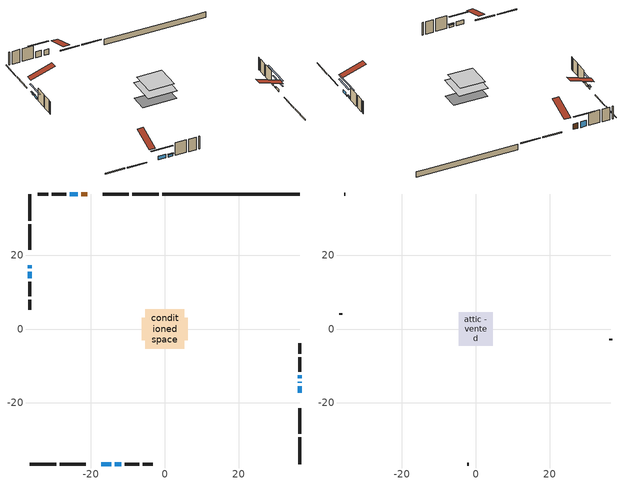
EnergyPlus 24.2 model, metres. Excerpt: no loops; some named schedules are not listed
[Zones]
conditioned space
 floor adiabatic (AdiabaticFloorConstruction): -5.33,-5.33 -5.33,5.33 5.33,5.33 5.33,-5.33 z3.35
 floor foundation (Slab1 construction): -6.22,-3.08 -6.22,3.08 6.22,3.08 6.22,-3.08 z-1.22
 wall outside (RimJoist1 construction): -1.62,36.5 -8.82,36.5 / -36.5,-36.5 -29.3,-36.5 / -36.5,36.5 -36.5,29.3 / 36.5,-36.5 36.5,-29.3 z0.91:1.21
 wall outside (RimJoist2 construction): -9.75,36.5 -16.72,36.5 / -28.37,-36.5 -21.4,-36.5 / -36.5,28.37 -36.5,21.4 / 36.5,-28.37 36.5,-21.4 z0.91:1.21
 wall outside (AdiabaticWallConstruction 1): -20.91,36.5 -22.6,36.5 z0.91:2.94
 wall outside (AdiabaticWallConstruction): 36.5,-17.21 36.5,-15.45 / -36.5,15.52 -36.5,13.76 z0.91:1.85; -36.5,17.21 -36.5,16.44 / 36.5,-13.29 36.5,-12.52 z0.91:1.73; 36.5,-14.53 36.5,-14.22 z0.91:1.24; -23.53,36.5 -25.68,36.5 z0.91:3.21; -17.21,-36.5 -14.43,-36.5 z0.91:2.39; -13.51,-36.5 -11.8,-36.5 z0.91:1.83
 wall outside (Wall1 construction): -26.61,36.5 -30.6,36.5 / -10.87,-36.5 -6.87,-36.5 / -36.5,12.83 -36.5,8.83 / 36.5,-11.6 36.5,-7.6 z0.91:5.79
 wall outside (Wall2 construction): -31.53,36.5 -34.28,36.5 / -5.94,-36.5 -3.19,-36.5 / -36.5,7.9 -36.5,5.15 / 36.5,-6.67 36.5,-3.92 z0.91:5.79
 wall foundation (FoundationWall1 construction): -0.69,36.5,-1.22 -0.69,36.5,0.91 32.78,36.5,0.91 32.78,36.5,0.88 36.5,36.5,0.88 36.5,36.5,-1.22
 window (WindowConstruction): 36.5,-17.21 36.5,-15.45 z0.91:1.85
 window (WindowConstruction 6): -36.5,17.21 -36.5,16.44 z0.91:1.73
 window (WindowConstruction 7): 36.5,-14.52 36.5,-14.22 z0.91:1.24
 window (WindowConstruction 1): -23.53,36.5 -25.68,36.5 z0.91:3.21
 window (WindowConstruction 2): -17.21,-36.5 -14.43,-36.5 z0.91:2.39
 window (WindowConstruction 3): -36.5,15.51 -36.5,13.76 z0.91:1.85
 window (WindowConstruction 4): 36.5,-13.29 36.5,-12.52 z0.91:1.73
 window (WindowConstruction 5): -13.51,-36.5 -11.8,-36.5 z0.91:1.82
 door (Door): -20.91,36.5 -22.6,36.5 z0.91:2.94
 ceiling adiabatic (AdiabaticFloorConstruction): 5.33,-5.33 5.33,5.33 -5.33,5.33 -5.33,-5.33 z3.35
attic - vented
 floor to conditioned space (Floor1 construction Reversed): -4.54,-4.54 -4.54,4.54 4.54,4.54 4.54,-4.54 z5.79
 wall outside (Wall3 construction): -35.21,36.5 -35.57,36.5 / -2.26,-36.5 -1.91,-36.5 / -36.5,4.22 -36.5,3.87 / 36.5,-2.99 36.5,-2.63 z0.91:5.79
 roof outside (Roof1 construction): -19.98,36.5,5.79 -19.98,27.66,8.73 -17.65,27.66,8.73 -17.65,36.5,5.79; -18.14,-36.5,5.79 -18.14,-27.66,8.73 -20.47,-27.66,8.73 -20.47,-36.5,5.79; -36.5,18.14,5.79 -27.66,18.14,8.73 -27.66,20.47,8.73 -36.5,20.47,5.79; 36.5,-18.14,5.79 27.66,-18.14,8.73 27.66,-20.47,8.73 36.5,-20.47,5.79
shading: 36.5,-12.81 36.5,-19.85 36.91,-19.85 36.91,-12.81 z4.49; -36.5,16.24 -36.5,17.41 -36.91,17.41 -36.91,16.24 z1.93; 36.5,-9.14 36.5,-19.61 36.91,-19.61 36.91,-9.14 z6.32; -28.32,36.5 -20.89,36.5 -20.89,36.91 -28.32,36.91 z5.85; -11.8,-36.5 -19.85,-36.5 -19.85,-36.91 -11.8,-36.91 z5.03; -36.5,11.12 -36.5,18.15 -36.91,18.15 -36.91,11.12 z4.49; 36.5,-12.32 36.5,-13.49 36.91,-13.49 36.91,-12.32 z1.93; -11.6,-36.5 -13.71,-36.5 -13.71,-36.91 -11.6,-36.91 z2.03
[Building]
Building 1: Terrain=Suburbs
[Site:Location]
Toronto Intl AP_ON: Latitude {deg}=43.68; Longitude {deg}=-79.63; Time Zone {hr}=-5; Elevation {m}=173; Keep Site Location Information=Yes
[Site:GroundTemperature:Shallow]
4.59119, 2.66285, 2.50842, 3.42352, 7.09712, 10.7536, 13.9236, 15.9317, 16.1023, 14.4691, 11.3799, 7.83558
[Site:WaterMainsTemperature]
Calculation Method=Schedule; Temperature Schedule=mains temperature schedule
[Material] Roughness=Rough; Thermal Absorptance=0.9
Name | Thickness {m} | Conductivity {W/m-K} | Density {kg/m3} | Specific Heat {J/kg-K} | Solar Absorptance | Visible Absorptance
asphalt or fiberglass shingles | 0.00635 | 0.162714 | 1121.4 | 1465.45 | 0.4 | 0.4
ceiling loosefill ins | 0.0846667 | 0.0480833 | 16.02 | 1046.75 | 0.7 | 0.7
ceiling stud and cavity | 0.1397 | 0.0963999 | 65.682 | 1177.47 | 0.7 | 0.7
concrete 4.0 in. | 0.1016 | 1.803125 | 2242.8 | 837.4 | 0.7 | 0.7
concrete 8.0 in. | 0.2032 | 1.803125 | 2242.8 | 837.4 | 0.7 | 0.7
door material | 0.04445 | 0.188738 | 512.64 | 1214.23 | 0.7 | 0.7
exterior vertical ins | 0.0369022 | 0.029427 | 32.04 | 1214.23 | 0.7 | 0.7
floor covering | 0.0127 | 0.0433444 | 54.468 | 1339.84 | 0.6 | 0.6
floor rigid ins; wall rigid ins | 0.512978 | 0.029427 | 32.04 | 1214.23 | 0.7 | 0.7
floor stud and cavity | 0.1397 | 1.75129 | 37.0049 | 1207.88 | 0.7 | 0.7
furniture material conditioned space 1 | 0.1524 | 0.115458 | 640.8 | 1214.23 | 0.6 | 0.6
gypsum board | 0.0127 | 0.160291 | 801 | 837.4 | 0.6 | 0.6
gypsum board 1 | 0.0127 | 0.160291 | 801 | 837.4 | 0.7 | 0.7
osb sheathing 0.5 in. | 0.0127 | 0.115458 | 512.64 | 1214.23 | 0.7 | 0.7
osb sheathing 0.75 in. | 0.01905 | 0.115458 | 512.64 | 1214.23 | 0.7 | 0.7
osb sheathing 2.0 in. | 0.0508 | 0.115458 | 512.64 | 1214.23 | 0.7 | 0.7
rim joist rigid ins | 0.051816 | 0.029427 | 32.04 | 1214.23 | 0.7 | 0.7
rim joist stud and cavity | 0.0508 | 0.0292424 | 125.044 | 1163.47 | 0.6 | 0.6
rim joist stud and cavity 1 | 0.0508 | 0.268173 | 125.044 | 1163.47 | 0.6 | 0.6
wall stud and cavity | 0.1397 | 0.0839559 | 139.0536 | 1170.24 | 0.7 | 0.7
wall stud and cavity 1 | 0.1397 | 0.0848539 | 139.0536 | 1170.24 | 0.7 | 0.7
wall stud and cavity 2 | 0.0889 | 6.9971 | 50.32683 | 1063.81 | 0.6 | 0.6
wall stud and cavity 3 | 0.0889 | 0.380278 | 52.3479 | 1209.89 | 0.7 | 0.7
wall stud and cavity 4 | 0.0889 | 0.391764 | 83.0341 | 1211.67 | 0.7 | 0.7
wood siding | 0.0254 | 0.102417 | 544.68 | 1172.36 | 0.4 | 0.4
wood siding 1 | 0.00254 | 0.102417 | 544.68 | 1172.36 | 0.4 | 0.4
wood siding 2; wood siding 3; wood siding 4 | 0.0254 | 0.102417 | 544.68 | 1172.36 | 0.7 | 0.7
[WindowMaterial:SimpleGlazingSystem]
Name | U-Factor {W/m2-K} | Solar Heat Gain Coefficient
WindowMaterial | 2.95142 | 0.64
WindowMaterial 1 | 2.8742 | 0.71
WindowMaterial 2 | 2.906 | 0.68
WindowMaterial 3 | 2.96789 | 0.62
WindowMaterial 4 | 2.95426 | 0.63
WindowMaterial 5 | 3.068959 | 0.43
[Construction]
AdiabaticFloorConstruction: floor stud and cavity, floor rigid ins, osb sheathing 0.75 in., floor covering
AdiabaticWallConstruction: wood siding 3, wall rigid ins, wall stud and cavity 3, gypsum board
AdiabaticWallConstruction 1: wood siding 4, wall rigid ins, wall stud and cavity 3, gypsum board
Door: door material
Floor1 construction Reversed: gypsum board, ceiling stud and cavity, ceiling loosefill ins
FoundationWall1 construction: concrete 8.0 in., gypsum board 1
furniture construction conditioned space 1: furniture material conditioned space 1
PartitionWallConstruction: gypsum board, wall stud and cavity 4, gypsum board
RimJoist1 construction: wood siding 2, osb sheathing 2.0 in., rim joist stud and cavity
RimJoist2 construction: wood siding 2, rim joist rigid ins, osb sheathing 2.0 in., rim joist stud and cavity 1
Roof1 construction: asphalt or fiberglass shingles
Slab1 construction: concrete 4.0 in.
Wall1 construction: wood siding, osb sheathing 0.5 in., wall stud and cavity, gypsum board
Wall2 construction: wood siding, osb sheathing 0.5 in., wall stud and cavity 1, gypsum board
Wall3 construction: wood siding 1, wall stud and cavity 2
WindowConstruction; WindowConstruction 3: WindowMaterial
WindowConstruction 1: WindowMaterial 1
WindowConstruction 2: WindowMaterial 2
WindowConstruction 4; WindowConstruction 6: WindowMaterial 3
WindowConstruction 5: WindowMaterial 4
WindowConstruction 7: WindowMaterial 5
[Zone] Multiplier=1; Part of Total Floor Area=Yes
Name | Volume {m3}
attic - vented | 39.3575
conditioned space | 478.9
[Space]
Name | Zone | Volume {m3}
attic - vented 1 | attic - vented | 39.3575
conditioned space 1 | conditioned space | 478.9
[ZoneInfiltration:EffectiveLeakageArea]
infil attic - vented 1: Zone or Space=attic - vented 1; Schedule=Always On Discrete; Effective Air Leakage Area {cm2}=3405.93; Stack Coefficient=0.000543952; Wind Coefficient=1.5758e-05
[ZoneMixing]
whole house fan mix: Zone or Space=attic - vented; Schedule=Always On Continuous; Design Flow Rate Calculation Method=Flow/Zone; Design Flow Rate {m3/s}=0; Source Zone or Space=conditioned space
[SurfaceProperty:ExposedFoundationPerimeter]
Slab1: Exposed Perimeter Calculation Method=TotalExposedPerimeter; Total Exposed Perimeter {m}=37.187
[InternalMass] Zone or ZoneList=conditioned space; Space or SpaceList=conditioned space 1
Name | Construction | Surface Area {m2}
furniture mass conditioned space 1 | furniture construction conditioned space 1 | 76.04
partition wall mass | PartitionWallConstruction | 190.1
[Lights]
interior lighting: Zone or ZoneList or Space or SpaceList=conditioned space 1; Schedule=interior lighting schedule; Design Level Calculation Method=LightingLevel; Lighting Level {W}=343.2; Return Air Fraction=0; Fraction Radiant=0.6; Fraction Visible=0.2; Fraction Replaceable=1
[People]
occupants: Zone or ZoneList or Space or SpaceList=conditioned space 1; Number of People Schedule=occupants schedule; Number of People Calculation Method=People; Number of People=3; Fraction Radiant=0.314171; Sensible Heat Fraction=0.56303; Activity Level Schedule=occupants activity schedule; Carbon Dioxide Generation Rate {m3/s-W}=0; Enable ASHRAE 55 Comfort Warnings=No; Mean Radiant Temperature Calculation Type=EnclosureAveraged
[ElectricEquipment] Zone or ZoneList or Space or SpaceList=conditioned space 1; Design Level Calculation Method=EquipmentLevel
Name | Schedule | Design Level {W} | Fraction Latent | Fraction Radiant | Fraction Lost
clothes dryer | clothes dryer schedule | 140.772 | 0.015 | 0.081 | 0.85
clothes washer | clothes washer schedule | 32.1985 | 0.03 | 0.162 | 0.7
cooking range | cooking range schedule | 215.147 | 0.08 | 0.432 | 0.2
dishwasher | dishwasher schedule | 66.8632 | 0.3 | 0.18 | 0.4
fridge | fridge schedule | 72.9452 | 0 | 0.6 | 0
mech vent house fan | mech vent house fan schedule | 0.95 | 0 | 0 | 1
mech vent house fan cfis | mech vent house fan cfis schedule | 0 | 0 | 0 | 0
misc plug loads | misc plug loads schedule | 494.7 | 0.045 | 0.513 | 0.1
whole house fan | Always On Discrete | 0 | 0 | 0 | 1
[OtherEquipment] Zone or ZoneList or Space or SpaceList=conditioned space 1; Design Level Calculation Method=EquipmentLevel
Name | Fuel Type | Schedule | Design Level {W} | Fraction Latent | Fraction Radiant | Fraction Lost
clothes dryer 1 | Electricity | clothes dryer schedule | 0 | 0.015 | 0.081 | 0.85
cooking range 1 | Electricity | cooking range schedule | 0 | 0.08 | 0.432 | 0.2
general water use latent | None | general water use schedule | 62.594 | 1 | 0 | 0
general water use sensible | None | general water use schedule | -61.6891 | 0 | 0.6 | 0
mech vent house fan latent load | None | Always On Discrete | 0 | 1 | 0 | 0
mech vent house fan sensible load | None | Always On Discrete | 0 | 0 | 0 | 0
water heater energy adjustment1 | Electricity | Always On Discrete | 0.01 | 0 | 0 | 1
[ZoneInfiltration:DesignFlowRate] Zone or ZoneList or Space or SpaceList=conditioned space 1; Schedule=Always On Discrete; Design Flow Rate Calculation Method=Flow/Zone; Design Flow Rate {m3/s}=0
infil flow; natural vent flow; whole house fan flow
[AvailabilityManager:Scheduled]
furnace airloop Availability Manager: Schedule=Always On Discrete
[Foundation:Kiva]
Foundation Kiva 1: Initial Indoor Air Temperature {C}=18; Wall Height Above Grade {m}=0.910011; Wall Depth Below Slab {m}=0.2032; Custom Block Material Name 1=exterior vertical ins; Custom Block Depth 1 {m}=2.13; Custom Block X Position 1 {m}=0.2159; Custom Block Z Position 1 {m}=0
[Foundation:Kiva:Settings]
Soil Conductivity {W/m-K}=0.849921; Soil Density {kg/m3}=1842.3; Soil Specific Heat {J/kg-K}=418.7; Ground Solar Absorptivity=0.9; Ground Thermal Absorptivity=0.9; Ground Surface Roughness {m}=0.03; Far-Field Width {m}=40; Deep-Ground Boundary Condition=ZeroFlux; Deep-Ground Depth {m}=40; Minimum Cell Dimension {m}=0.2; Maximum Cell Growth Coefficient=3; Simulation Timestep=Timestep
[Exterior:Lights]
exterior lighting: Schedule=exterior lighting schedule; Design Level {W}=75.6
[EnergyManagementSystem:GlobalVariable]
furnace_airloop_Fan_RTF
infil_program_Qfan
infil_program_Qinf
natural_vent_program_Qnv
natural_vent_program_Qwhf
[EnergyManagementSystem:Sensor]
Name | Output:Variable or Output:Meter Index Key | Output:Variable or Output:Meter
airflow_gain | infil flow | Infiltration Sensible Heat Gain Energy
airflow_gain_1 | natural vent flow | Infiltration Sensible Heat Gain Energy
airflow_gain_2 | whole house fan flow | Infiltration Sensible Heat Gain Energy
airflow_loss | infil flow | Infiltration Sensible Heat Loss Energy
airflow_loss_1 | natural vent flow | Infiltration Sensible Heat Loss Energy
airflow_loss_2 | whole house fan flow | Infiltration Sensible Heat Loss Energy
clg_load_cond |  | Cooling:EnergyTransfer:Zone:CONDITIONED SPACE
clg_sp_s; clg_sp_s_1 | cooling setpoint | Schedule Value
clothes_dryer_exhaust_0_sch_s | clothes dryer exhaust 0 schedule | Schedule Value
cool_season | cooling season schedule | Schedule Value
htg_load_cond |  | Heating:EnergyTransfer:Zone:CONDITIONED SPACE
htg_sp_s; htg_sp_s_1 | heating setpoint | Schedule Value
ig_ee_conv | clothes dryer | Electric Equipment Convective Heating Energy
ig_ee_conv_2 | cooking range | Electric Equipment Convective Heating Energy
ig_ee_conv_4 | fridge | Electric Equipment Convective Heating Energy
ig_ee_conv_5 | misc plug loads | Electric Equipment Convective Heating Energy
ig_ee_conv_6 | whole house fan | Electric Equipment Convective Heating Energy
ig_ee_rad | clothes dryer | Electric Equipment Radiant Heating Energy
ig_ee_rad_2 | cooking range | Electric Equipment Radiant Heating Energy
ig_ee_rad_4 | fridge | Electric Equipment Radiant Heating Energy
ig_ee_rad_5 | misc plug loads | Electric Equipment Radiant Heating Energy
ig_ee_rad_6 | whole house fan | Electric Equipment Radiant Heating Energy
ig_lgt_conv | interior lighting | Lights Convective Heating Energy
ig_lgt_rad | interior lighting | Lights Radiant Heating Energy
ig_lgt_vis | interior lighting | Lights Visible Radiation Heating Energy
ig_oe_conv | clothes dryer 1 | Other Equipment Convective Heating Energy
ig_oe_conv_1 | cooking range 1 | Other Equipment Convective Heating Energy
ig_oe_conv_2 | general water use latent | Other Equipment Convective Heating Energy
ig_oe_conv_3 | general water use sensible | Other Equipment Convective Heating Energy
ig_oe_conv_4 | water heater energy adjustment1 | Other Equipment Convective Heating Energy
ig_oe_rad | clothes dryer 1 | Other Equipment Radiant Heating Energy
ig_oe_rad_1 | cooking range 1 | Other Equipment Radiant Heating Energy
ig_oe_rad_2 | general water use latent | Other Equipment Radiant Heating Energy
ig_oe_rad_3 | general water use sensible | Other Equipment Radiant Heating Energy
ig_oe_rad_4 | water heater energy adjustment1 | Other Equipment Radiant Heating Energy
ig_ppl_conv | occupants | People Convective Heating Energy
ig_ppl_rad | occupants | People Radiant Heating Energy
im_conv | furniture mass conditioned space 1 | Surface Inside Face Convection Heat Gain Energy
im_conv_1 | partition wall mass | Surface Inside Face Convection Heat Gain Energy
im_ig | furniture mass conditioned space 1 | Surface Inside Face Internal Gains Radiation Heat Gain Energy
im_ig_1 | partition wall mass | Surface Inside Face Internal Gains Radiation Heat Gain Energy
im_lgt | furniture mass conditioned space 1 | Surface Inside Face Lights Radiation Heat Gain Energy
im_lgt_1 | partition wall mass | Surface Inside Face Lights Radiation Heat Gain Energy
im_sol | furniture mass conditioned space 1 | Surface Inside Face Solar Radiation Heat Gain Energy
im_sol_1 | partition wall mass | Surface Inside Face Solar Radiation Heat Gain Energy
im_surf | furniture mass conditioned space 1 | Surface Inside Face Net Surface Thermal Radiation Heat Gain Energy
im_surf_1 | partition wall mass | Surface Inside Face Net Surface Thermal Radiation Heat Gain Energy
mv_conv | mech vent house fan | Electric Equipment Convective Heating Energy
mv_conv_1 | mech vent house fan cfis | Electric Equipment Convective Heating Energy
mv_conv_2 | mech vent house fan latent load | Other Equipment Convective Heating Energy
mv_conv_3 | mech vent house fan sensible load | Other Equipment Convective Heating Energy
mv_rad | mech vent house fan | Electric Equipment Radiant Heating Energy
mv_rad_1 | mech vent house fan cfis | Electric Equipment Radiant Heating Energy
mv_rad_2 | mech vent house fan latent load | Other Equipment Radiant Heating Energy
mv_rad_3 | mech vent house fan sensible load | Other Equipment Radiant Heating Energy
natural_vent_s | natural vent schedule | Schedule Value
out_pb_s |  | Site Outdoor Air Barometric Pressure
out_wt_s |  | Site Outdoor Air Humidity Ratio
site_vw_s |  | Site Wind Speed
ss_back_out | Window1 | Surface Window Shortwave from Zone Back Out Window Heat Transfer Rate
ss_back_out_1 | Window11 | Surface Window Shortwave from Zone Back Out Window Heat Transfer Rate
ss_back_out_2 | Window12 | Surface Window Shortwave from Zone Back Out Window Heat Transfer Rate
ss_back_out_3 | Window3 | Surface Window Shortwave from Zone Back Out Window Heat Transfer Rate
ss_back_out_4 | Window4 | Surface Window Shortwave from Zone Back Out Window Heat Transfer Rate
ss_back_out_5 | Window6 | Surface Window Shortwave from Zone Back Out Window Heat Transfer Rate
ss_back_out_6 | Window8 | Surface Window Shortwave from Zone Back Out Window Heat Transfer Rate
ss_back_out_7 | Window9 | Surface Window Shortwave from Zone Back Out Window Heat Transfer Rate
ss_conv | Door1 | Surface Inside Face Convection Heat Gain Energy
ss_conv_1 | Window1 | Surface Inside Face Convection Heat Gain Energy
ss_conv_2 | Window11 | Surface Inside Face Convection Heat Gain Energy
ss_conv_3 | Window12 | Surface Inside Face Convection Heat Gain Energy
ss_conv_4 | Window3 | Surface Inside Face Convection Heat Gain Energy
ss_conv_5 | Window4 | Surface Inside Face Convection Heat Gain Energy
ss_conv_6 | Window6 | Surface Inside Face Convection Heat Gain Energy
ss_conv_7 | Window8 | Surface Inside Face Convection Heat Gain Energy
ss_conv_8 | Window9 | Surface Inside Face Convection Heat Gain Energy
ss_ig | Door1 | Surface Inside Face Internal Gains Radiation Heat Gain Energy
ss_ig_1 | Window1 | Surface Inside Face Internal Gains Radiation Heat Gain Energy
ss_ig_2 | Window11 | Surface Inside Face Internal Gains Radiation Heat Gain Energy
ss_ig_3 | Window12 | Surface Inside Face Internal Gains Radiation Heat Gain Energy
ss_ig_4 | Window3 | Surface Inside Face Internal Gains Radiation Heat Gain Energy
ss_ig_5 | Window4 | Surface Inside Face Internal Gains Radiation Heat Gain Energy
ss_ig_6 | Window6 | Surface Inside Face Internal Gains Radiation Heat Gain Energy
ss_ig_7 | Window8 | Surface Inside Face Internal Gains Radiation Heat Gain Energy
ss_ig_8 | Window9 | Surface Inside Face Internal Gains Radiation Heat Gain Energy
ss_lgt | Door1 | Surface Inside Face Lights Radiation Heat Gain Energy
ss_sol | Door1 | Surface Inside Face Solar Radiation Heat Gain Energy
ss_surf | Door1 | Surface Inside Face Net Surface Thermal Radiation Heat Gain Energy
ss_surf_1 | Window1 | Surface Inside Face Net Surface Thermal Radiation Heat Gain Energy
ss_surf_2 | Window11 | Surface Inside Face Net Surface Thermal Radiation Heat Gain Energy
ss_surf_3 | Window12 | Surface Inside Face Net Surface Thermal Radiation Heat Gain Energy
ss_surf_4 | Window3 | Surface Inside Face Net Surface Thermal Radiation Heat Gain Energy
ss_surf_5 | Window4 | Surface Inside Face Net Surface Thermal Radiation Heat Gain Energy
ss_surf_6 | Window6 | Surface Inside Face Net Surface Thermal Radiation Heat Gain Energy
ss_surf_7 | Window8 | Surface Inside Face Net Surface Thermal Radiation Heat Gain Energy
ss_surf_8 | Window9 | Surface Inside Face Net Surface Thermal Radiation Heat Gain Energy
ss_trans_in | Window1 | Surface Window Transmitted Solar Radiation Rate
ss_trans_in_1 | Window11 | Surface Window Transmitted Solar Radiation Rate
ss_trans_in_2 | Window12 | Surface Window Transmitted Solar Radiation Rate
ss_trans_in_3 | Window3 | Surface Window Transmitted Solar Radiation Rate
ss_trans_in_4 | Window4 | Surface Window Transmitted Solar Radiation Rate
ss_trans_in_5 | Window6 | Surface Window Transmitted Solar Radiation Rate
ss_trans_in_6 | Window8 | Surface Window Transmitted Solar Radiation Rate
ss_trans_in_7 | Window9 | Surface Window Transmitted Solar Radiation Rate
ss_trans_out | Window1 | Surface Inside Face Initial Transmitted Diffuse Transmitted Out Window Solar Radiation Rate
ss_trans_out_1 | Window11 | Surface Inside Face Initial Transmitted Diffuse Transmitted Out Window Solar Radiation Rate
ss_trans_out_2 | Window12 | Surface Inside Face Initial Transmitted Diffuse Transmitted Out Window Solar Radiation Rate
ss_trans_out_3 | Window3 | Surface Inside Face Initial Transmitted Diffuse Transmitted Out Window Solar Radiation Rate
ss_trans_out_4 | Window4 | Surface Inside Face Initial Transmitted Diffuse Transmitted Out Window Solar Radiation Rate
ss_trans_out_5 | Window6 | Surface Inside Face Initial Transmitted Diffuse Transmitted Out Window Solar Radiation Rate
ss_trans_out_6 | Window8 | Surface Inside Face Initial Transmitted Diffuse Transmitted Out Window Solar Radiation Rate
ss_trans_out_7 | Window9 | Surface Inside Face Initial Transmitted Diffuse Transmitted Out Window Solar Radiation Rate
s_conv | Floor1 | Surface Inside Face Convection Heat Gain Energy
s_conv_1 | FoundationWall1 | Surface Inside Face Convection Heat Gain Energy
s_conv_10 | RimJoist2:270 | Surface Inside Face Convection Heat Gain Energy
s_conv_11 | RimJoist2:90 | Surface Inside Face Convection Heat Gain Energy
s_conv_12 | Slab1 | Surface Inside Face Convection Heat Gain Energy
s_conv_13 | Wall1:0 | Surface Inside Face Convection Heat Gain Energy
s_conv_14 | Wall1:180 | Surface Inside Face Convection Heat Gain Energy
s_conv_15 | Wall1:270 | Surface Inside Face Convection Heat Gain Energy
s_conv_16 | Wall1:90 | Surface Inside Face Convection Heat Gain Energy
s_conv_17 | Wall2:0 | Surface Inside Face Convection Heat Gain Energy
s_conv_18 | Wall2:180 | Surface Inside Face Convection Heat Gain Energy
s_conv_19 | Wall2:270 | Surface Inside Face Convection Heat Gain Energy
s_conv_2 | inferred conditioned ceiling | Surface Inside Face Convection Heat Gain Energy
s_conv_20 | Wall2:90 | Surface Inside Face Convection Heat Gain Energy
s_conv_3 | inferred conditioned floor | Surface Inside Face Convection Heat Gain Energy
s_conv_4 | RimJoist1:0 | Surface Inside Face Convection Heat Gain Energy
s_conv_5 | RimJoist1:180 | Surface Inside Face Convection Heat Gain Energy
s_conv_6 | RimJoist1:270 | Surface Inside Face Convection Heat Gain Energy
s_conv_7 | RimJoist1:90 | Surface Inside Face Convection Heat Gain Energy
s_conv_8 | RimJoist2:0 | Surface Inside Face Convection Heat Gain Energy
s_conv_9 | RimJoist2:180 | Surface Inside Face Convection Heat Gain Energy
s_ig | Floor1 | Surface Inside Face Internal Gains Radiation Heat Gain Energy
s_ig_1 | FoundationWall1 | Surface Inside Face Internal Gains Radiation Heat Gain Energy
s_ig_10 | RimJoist2:270 | Surface Inside Face Internal Gains Radiation Heat Gain Energy
s_ig_11 | RimJoist2:90 | Surface Inside Face Internal Gains Radiation Heat Gain Energy
s_ig_12 | Slab1 | Surface Inside Face Internal Gains Radiation Heat Gain Energy
s_ig_13 | Wall1:0 | Surface Inside Face Internal Gains Radiation Heat Gain Energy
s_ig_14 | Wall1:180 | Surface Inside Face Internal Gains Radiation Heat Gain Energy
s_ig_15 | Wall1:270 | Surface Inside Face Internal Gains Radiation Heat Gain Energy
s_ig_16 | Wall1:90 | Surface Inside Face Internal Gains Radiation Heat Gain Energy
s_ig_17 | Wall2:0 | Surface Inside Face Internal Gains Radiation Heat Gain Energy
s_ig_18 | Wall2:180 | Surface Inside Face Internal Gains Radiation Heat Gain Energy
s_ig_19 | Wall2:270 | Surface Inside Face Internal Gains Radiation Heat Gain Energy
s_ig_2 | inferred conditioned ceiling | Surface Inside Face Internal Gains Radiation Heat Gain Energy
s_ig_20 | Wall2:90 | Surface Inside Face Internal Gains Radiation Heat Gain Energy
s_ig_3 | inferred conditioned floor | Surface Inside Face Internal Gains Radiation Heat Gain Energy
s_ig_4 | RimJoist1:0 | Surface Inside Face Internal Gains Radiation Heat Gain Energy
s_ig_5 | RimJoist1:180 | Surface Inside Face Internal Gains Radiation Heat Gain Energy
s_ig_6 | RimJoist1:270 | Surface Inside Face Internal Gains Radiation Heat Gain Energy
s_ig_7 | RimJoist1:90 | Surface Inside Face Internal Gains Radiation Heat Gain Energy
s_ig_8 | RimJoist2:0 | Surface Inside Face Internal Gains Radiation Heat Gain Energy
s_ig_9 | RimJoist2:180 | Surface Inside Face Internal Gains Radiation Heat Gain Energy
s_lgt | Floor1 | Surface Inside Face Lights Radiation Heat Gain Energy
s_lgt_1 | FoundationWall1 | Surface Inside Face Lights Radiation Heat Gain Energy
s_lgt_10 | RimJoist2:270 | Surface Inside Face Lights Radiation Heat Gain Energy
s_lgt_11 | RimJoist2:90 | Surface Inside Face Lights Radiation Heat Gain Energy
s_lgt_12 | Slab1 | Surface Inside Face Lights Radiation Heat Gain Energy
s_lgt_13 | Wall1:0 | Surface Inside Face Lights Radiation Heat Gain Energy
s_lgt_14 | Wall1:180 | Surface Inside Face Lights Radiation Heat Gain Energy
s_lgt_15 | Wall1:270 | Surface Inside Face Lights Radiation Heat Gain Energy
s_lgt_16 | Wall1:90 | Surface Inside Face Lights Radiation Heat Gain Energy
s_lgt_17 | Wall2:0 | Surface Inside Face Lights Radiation Heat Gain Energy
s_lgt_18 | Wall2:180 | Surface Inside Face Lights Radiation Heat Gain Energy
s_lgt_19 | Wall2:270 | Surface Inside Face Lights Radiation Heat Gain Energy
s_lgt_2 | inferred conditioned ceiling | Surface Inside Face Lights Radiation Heat Gain Energy
s_lgt_20 | Wall2:90 | Surface Inside Face Lights Radiation Heat Gain Energy
